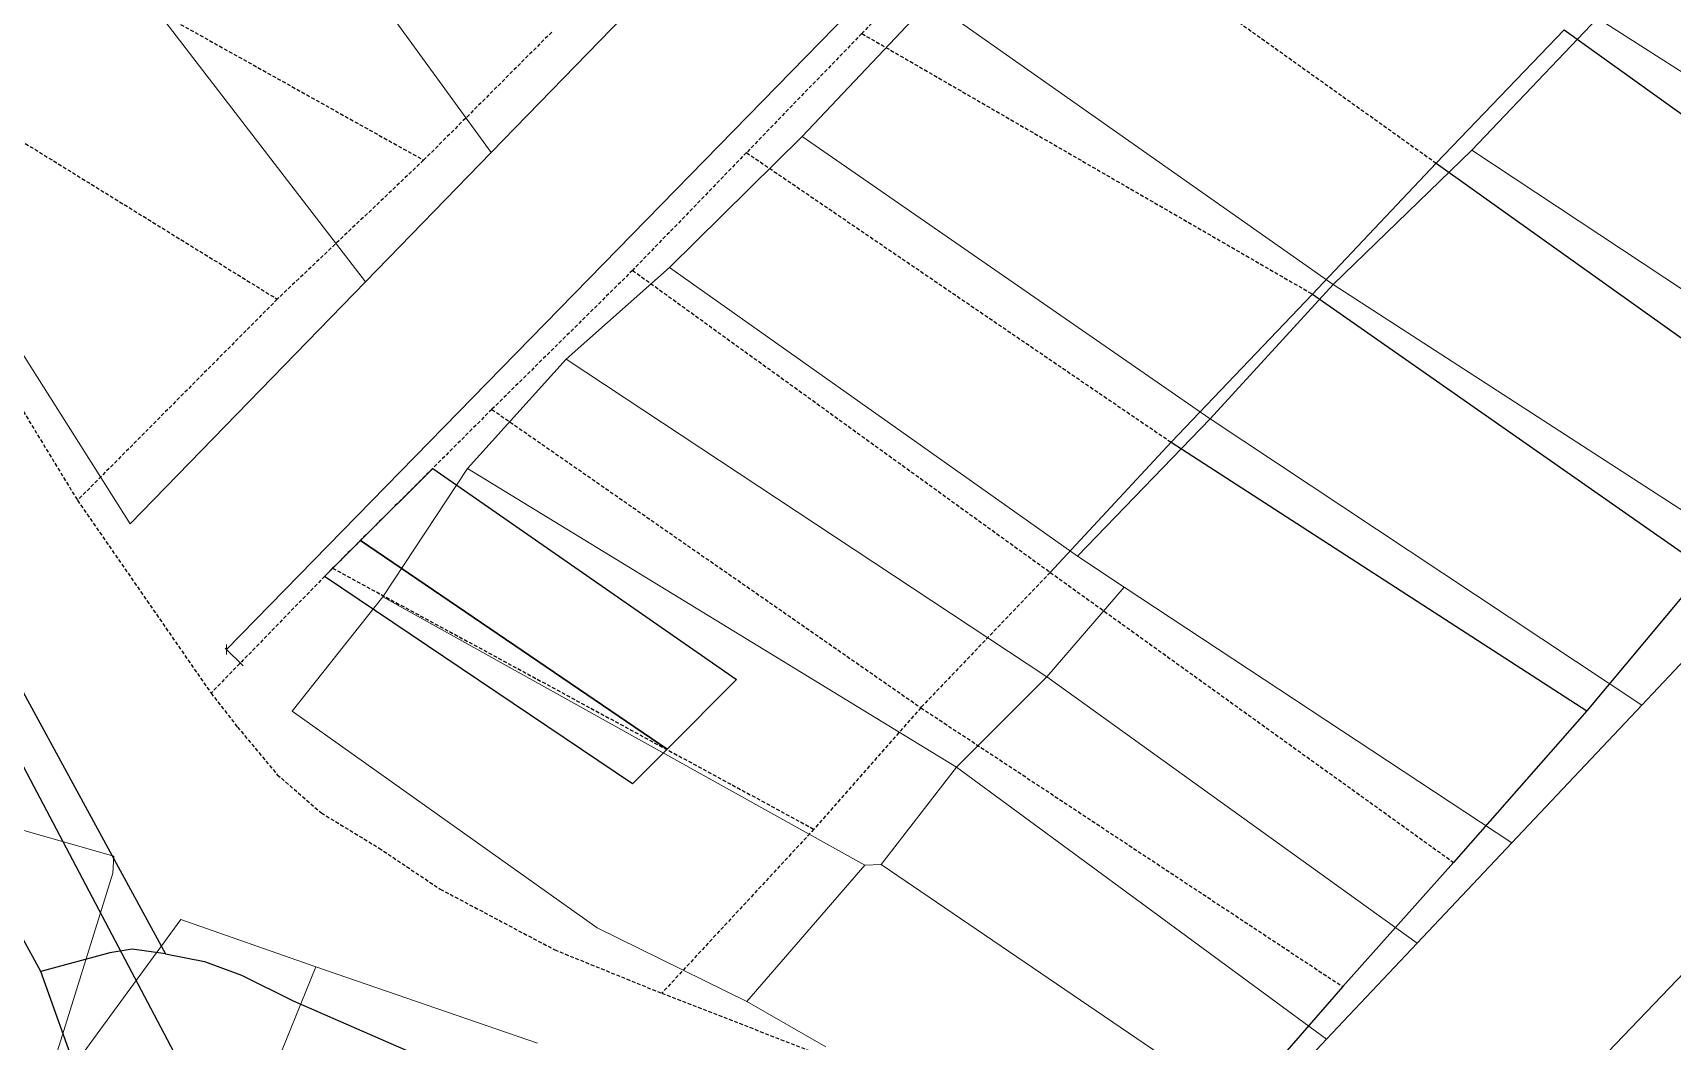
# Model space of a CAD drawing. Header units: millimetres. Extents: x 612074 to 614541, y 1316471 to 1317841.
# Drawn here: x 613413 to 613523.8, y 1317409.2 to 1317477.4 of the extents above; entities that cross this region are included whole.
import ezdxf

# ---------------------------------------------------------------- set-up
doc = ezdxf.new("R2010")
doc.units = ezdxf.units.MM
doc.linetypes.add('HIDDEN', pattern=[0.375, 0.25, -0.125])
doc.layers.add('CAPA ROJA', color=1, linetype='Continuous')

# ---------------------------------------------------------------- blocks, each defined once
blk = doc.blocks.new('_ARCHTICK')
at = {"color": 0, "linetype": 'ByBlock', "const_width": 0.15}
blk.add_lwpolyline([(-0.5, -0.5), (0.5, 0.5)], dxfattribs=at)

msp = doc.modelspace()

# ---------------------------------------------------------------- linework, layer by layer
at = {"layer": 'CAPA ROJA', "color": 1, "linetype": 'Continuous', "lineweight": 13}
for p, q in [((613423.47, 1317497.49), (613443.97, 1317469.27)), ((613435.47, 1317460.53), (613414.56, 1317487.74)), ((613452.95, 1317478.5), (613443.97, 1317469.27)), ((613465.01, 1317470.36), (613473.67, 1317479.5)), ((613473.67, 1317479.5), (613500.92, 1317460.35)), ((613510.29, 1317469.44), (613518.79, 1317478.37)), ((613518.79, 1317478.37), (613547.95, 1317459.66)), ((613419.57, 1317444.18), (613400.6, 1317474.08)), ((613456.04, 1317461.51), (613465.01, 1317470.36)), ((613465.01, 1317470.36), (613492.6, 1317451.28)), ((613443.97, 1317469.27), (613435.47, 1317460.53)), ((613510.29, 1317469.44), (613500.92, 1317460.35)), ((613539.15, 1317450.33), (613510.29, 1317469.44)), ((613449.04, 1317455.3), (613456.04, 1317461.51)), ((613456.04, 1317461.51), (613483.62, 1317441.98)), ((613435.47, 1317460.53), (613429.19, 1317454.07)), ((613500.92, 1317460.35), (613492.6, 1317451.28)), ((613530.52, 1317441.18), (613500.92, 1317460.35)), ((613442.37, 1317447.91), (613449.04, 1317455.3)), ((613449.04, 1317455.3), (613481.55, 1317433.82)), ((613429.19, 1317454.07), (613419.57, 1317444.18)), ((613492.6, 1317451.28), (613483.62, 1317441.98)), ((613521.78, 1317431.92), (613492.6, 1317451.28)), ((613436.64, 1317439.23), (613442.37, 1317447.91)), ((613442.37, 1317447.91), (613475.45, 1317427.71)), ((613486.78, 1317439.88), (613483.62, 1317441.98)), ((613530.52, 1317441.18), (613521.78, 1317431.92)), ((613486.78, 1317439.88), (613481.55, 1317433.82)), ((613512.99, 1317422.59), (613486.78, 1317439.88)), ((613430.52, 1317431.51), (613436.64, 1317439.23)), ((613436.64, 1317439.23), (613469.24, 1317421.09)), ((613475.45, 1317427.71), (613481.55, 1317433.82)), ((613481.55, 1317433.82), (613506.6, 1317415.81)), ((613521.78, 1317431.92), (613512.99, 1317422.59)), ((613451.14, 1317416.85), (613430.52, 1317431.51)), ((613475.45, 1317427.71), (613470.35, 1317421.14)), ((613500.47, 1317409.32), (613475.45, 1317427.71)), ((613409.44, 1317424.26), (613418.46, 1317421.69)), ((613512.99, 1317422.59), (613506.6, 1317415.81)), ((613418.46, 1317421.69), (613418.38, 1317420.56)), ((613461.26, 1317411.88), (613469.24, 1317421.09)), ((613469.24, 1317421.09), (613470.35, 1317421.14)), ((613470.35, 1317421.14), (613495.49, 1317404.04)), ((613418.38, 1317420.56), (613414.23, 1317407.17)), ((613417.09, 1317409.34), (613422.98, 1317417.42)), ((613422.98, 1317417.42), (613432.12, 1317414.21)), ((613461.26, 1317411.88), (613451.14, 1317416.85)), ((613506.6, 1317415.81), (613500.47, 1317409.32)), ((613427, 1317401.61), (613432.12, 1317414.21)), ((613432.12, 1317414.21), (613447.1, 1317409.05)), ((613517.87, 1317406.78), (613525.74, 1317414.97)), ((613466.6, 1317408.8), (613461.26, 1317411.88)), ((613414.97, 1317406.43), (613417.09, 1317409.34)), ((613500.47, 1317409.32), (613495.49, 1317404.04))]:
    msp.add_line(p, q, dxfattribs=at)
at = {"layer": 'CAPA ROJA', "color": 1, "linetype": 'HIDDEN'}
for p, q in [((613479.9, 1317488.52), (613469.04, 1317477.32)), ((613479.9, 1317488.52), (613507.88, 1317468.56)), ((613407.25, 1317486.72), (613439.41, 1317468.76)), ((613399.07, 1317478.17), (613429.51, 1317459.36)), ((613448.07, 1317477.42), (613439.41, 1317468.76)), ((613397.3, 1317476.44), (613416, 1317445.76)), ((613469.04, 1317477.32), (613461.24, 1317469.27)), ((613469.04, 1317477.32), (613499.52, 1317459.7)), ((613439.41, 1317468.76), (613429.51, 1317459.36)), ((613461.24, 1317469.27), (613453.54, 1317461.31)), ((613461.24, 1317469.27), (613489.96, 1317449.69)), ((613453.54, 1317461.31), (613444.02, 1317451.91)), ((613453.54, 1317461.31), (613481.78, 1317440.89)), ((613429.51, 1317459.36), (613416, 1317445.76)), ((613444.02, 1317451.91), (613433.25, 1317441.17)), ((613444.02, 1317451.91), (613473.03, 1317431.74)), ((613416, 1317445.76), (613425.03, 1317432.72)), ((613433.25, 1317441.17), (613425.03, 1317432.72)), ((613433.25, 1317441.17), (613465.8, 1317423.52)), ((613481.78, 1317440.89), (613473.03, 1317431.74)), ((613481.78, 1317440.89), (613509.05, 1317421.28)), ((613425.03, 1317432.72), (613426.82, 1317430.43)), ((613473.03, 1317431.74), (613465.8, 1317423.52)), ((613473.03, 1317431.74), (613501.56, 1317412.88)), ((613426.82, 1317430.43), (613429.51, 1317427.21)), ((613429.51, 1317427.21), (613432.49, 1317424.62)), ((613432.49, 1317424.62), (613436.39, 1317422.25)), ((613465.8, 1317423.52), (613455.51, 1317412.43)), ((613436.39, 1317422.25), (613440.53, 1317419.47)), ((613440.53, 1317419.47), (613448.27, 1317415.37)), ((613448.27, 1317415.37), (613455.51, 1317412.43)), ((613455.51, 1317412.43), (613489.65, 1317399.2))]:
    msp.add_line(p, q, dxfattribs=at)
at = {"layer": 'CAPA ROJA', "color": 1, "linetype": 'Continuous'}
for p, q in [((613413.51, 1317413.9), (613372.97, 1317488.11)), ((613516.54, 1317477.58), (613507.88, 1317468.56)), ((613516.54, 1317477.58), (613542.89, 1317458.65)), ((613507.88, 1317468.56), (613499.52, 1317459.7)), ((613507.88, 1317468.56), (613534.55, 1317449.55)), ((613499.52, 1317459.7), (613489.96, 1317449.69)), ((613499.52, 1317459.7), (613526.1, 1317441.13)), ((613398.1, 1317454.74), (613423.45, 1317406.67)), ((613489.96, 1317449.69), (613481.78, 1317440.89)), ((613489.96, 1317449.69), (613518.08, 1317431.53)), ((613526.1, 1317441.13), (613518.08, 1317431.53)), ((613411.36, 1317434.57), (613421.95, 1317415.09)), ((613518.08, 1317431.53), (613509.05, 1317421.28)), ((613509.05, 1317421.28), (613501.56, 1317412.88)), ((613419.7, 1317415.41), (613418.19, 1317415.17)), ((613421.95, 1317415.09), (613419.7, 1317415.41)), ((613418.19, 1317415.17), (613413.51, 1317413.9)), ((613421.95, 1317415.09), (613424.6, 1317414.58)), ((613424.6, 1317414.58), (613427.09, 1317413.65)), ((613416.33, 1317406.06), (613413.51, 1317413.9)), ((613427.09, 1317413.65), (613430.58, 1317411.91)), ((613501.56, 1317412.88), (613489.65, 1317399.2)), ((613430.58, 1317411.91), (613470.18, 1317394.7))]:
    msp.add_line(p, q, dxfattribs=at)
at = {"layer": 'CAPA ROJA', "color": 1, "lineweight": 30, "ltscale": 0.5}
for p, q in [((613426.08, 1317435.67), (613469.18, 1317479.77)), ((613427.21, 1317434.57), (613425.99, 1317435.76))]:
    msp.add_line(p, q, dxfattribs=at)
at = {"layer": 'CAPA ROJA', "color": 1, "ltscale": 0.5}
for p, q in [((613435.14, 1317443.04), (613440.03, 1317447.91)), ((613440.03, 1317447.91), (613460.56, 1317433.64)), ((613432.7, 1317440.6), (613435.14, 1317443.04)), ((613455.87, 1317428.94), (613435.14, 1317443.04)), ((613435.14, 1317443.04), (613455.87, 1317428.94)), ((613453.53, 1317426.59), (613432.7, 1317440.6)), ((613460.56, 1317433.64), (613455.87, 1317428.94)), ((613455.87, 1317428.94), (613453.53, 1317426.59))]:
    msp.add_line(p, q, dxfattribs=at)

# ---------------------------------------------------------------- block references
at = {"layer": 'CAPA ROJA', "color": 1, "lineweight": 30, "ltscale": 0.5, "xscale": 0.4999999999999999, "yscale": 0.4999999999999999, "zscale": 0.4999999999999999, "rotation": 225.6612808507111}
msp.add_blockref('_ARCHTICK', (613426.08, 1317435.67), dxfattribs=at)

doc.saveas('drawing.dxf')
